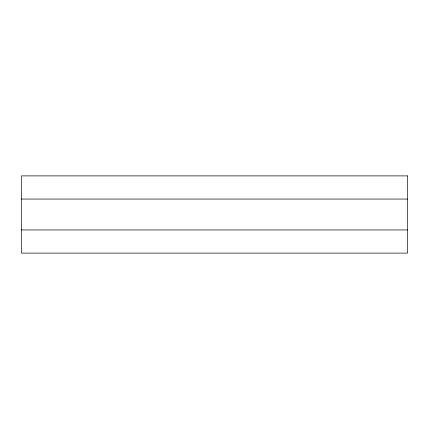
<?xml version="1.0" encoding="UTF-8"?>
<svg xmlns="http://www.w3.org/2000/svg" width="429" height="429" viewBox="0 0 429 429"><rect width="100%" height="100%" fill="white"/><g stroke="black" fill="none" stroke-linecap="round" stroke-linejoin="round"><path stroke-width="0.64" d="M21.45 199.056L407.55 199.056M21.45 229.944L407.55 229.944M407.55 175.89L21.45 175.89L21.45 253.11L407.55 253.11L407.55 175.89"/></g></svg>
